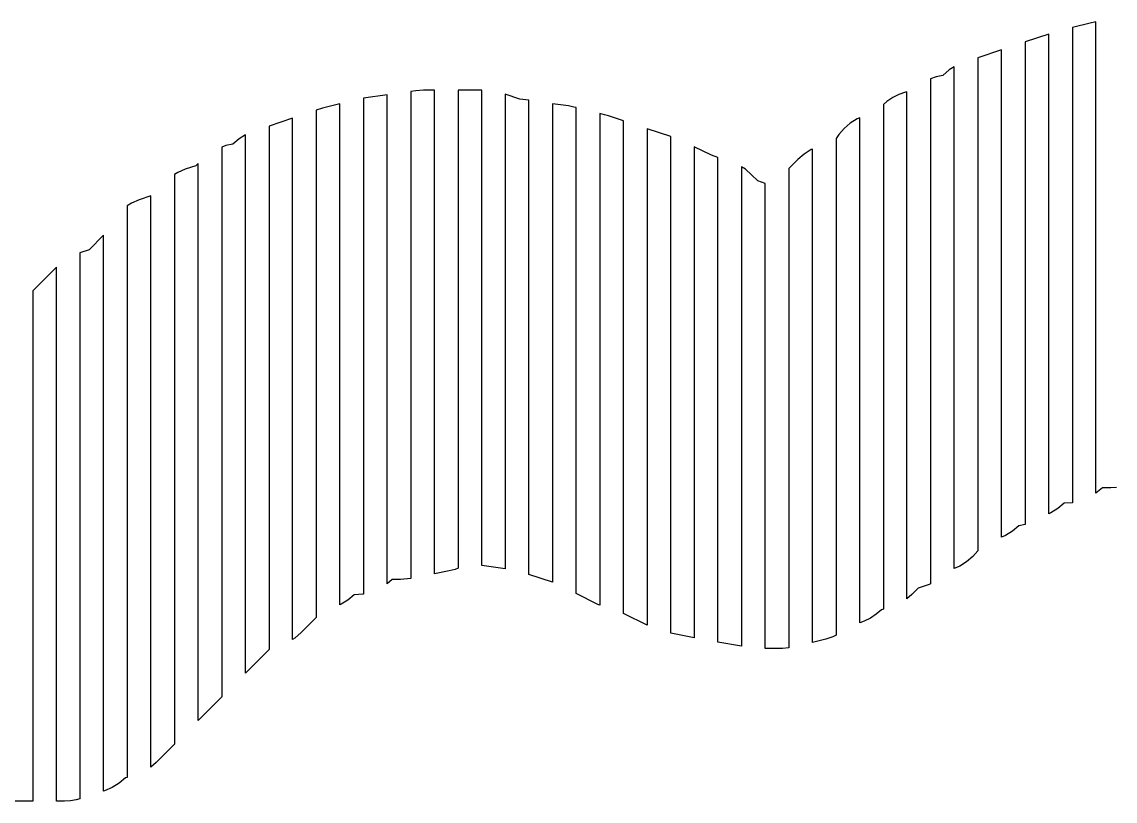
# Model space of a CAD drawing. Header units: metres. Extents: x -6 to 1890, y -8 to 898.
# Drawn here: x 363.7 to 548.8, y 59.4 to 191.3 of the extents above; entities that cross this region are included whole.
import ezdxf

# ---------------------------------------------------------------- set-up
doc = ezdxf.new("R2010")
doc.units = ezdxf.units.M
doc.layers.add('PASSADAS_COMPLETAS', color=1, linetype='CONTINUOUS')
doc.layers.add('PECAS_2D', color=3, linetype='CONTINUOUS')

msp = doc.modelspace()

# ---------------------------------------------------------------- linework, layer by layer
at = {"layer": 'PASSADAS_COMPLETAS'}
msp.add_lwpolyline([(549.039, 112.456), (548.065, 112.404), (546.663, 112.404), (545.578, 111.501), (545.578, 115.361), (545.578, 116.648), (545.578, 117.935), (545.578, 119.222), (545.578, 120.509), (545.578, 121.795), (545.578, 159.113), (545.578, 160.4), (545.578, 161.686), (545.578, 162.973), (545.578, 165.547), (545.578, 168.121), (545.578, 170.694), (545.578, 173.268), (545.578, 175.841), (545.578, 178.415), (545.578, 179.702), (545.578, 180.989), (545.578, 182.275), (545.578, 183.562), (545.578, 184.849), (545.578, 191.283), (544.566, 191.085), (541.578, 190.338), (541.578, 183.852), (541.578, 182.555), (541.578, 181.258), (541.578, 178.664), (541.578, 176.07), (541.578, 174.772), (541.578, 172.178), (541.578, 169.584), (541.578, 166.99), (541.578, 164.395), (541.578, 161.801), (541.578, 160.504), (541.578, 159.207), (541.578, 157.91), (541.578, 156.613), (541.578, 121.59), (541.578, 120.293), (541.578, 118.996), (541.578, 117.699), (541.578, 116.401), (541.578, 115.104), (541.578, 113.807), (541.578, 109.916), (540.2, 109.819), (539.121, 108.918), (537.916, 108.194), (537.578, 108.025), (537.578, 111.891), (537.578, 113.18), (537.578, 114.469), (537.578, 115.757), (537.578, 117.046), (537.578, 118.335), (537.578, 119.624), (537.578, 155.708), (537.578, 156.997), (537.578, 158.285), (537.578, 159.574), (537.578, 160.863), (537.578, 163.44), (537.578, 166.018), (537.578, 168.595), (537.578, 171.173), (537.578, 173.75), (537.578, 176.328), (537.578, 178.905), (537.578, 181.482), (537.578, 182.771), (537.578, 189.215), (533.578, 187.882), (533.578, 181.402), (533.578, 180.107), (533.578, 178.811), (533.578, 176.219), (533.578, 173.628), (533.578, 171.036), (533.578, 168.444), (533.578, 165.853), (533.578, 163.261), (533.578, 159.374), (533.578, 158.078), (533.578, 156.782), (533.578, 155.486), (533.578, 116.612), (533.578, 115.316), (533.578, 114.02), (533.578, 112.724), (533.578, 111.428), (533.578, 110.133), (533.578, 106.245), (532.526, 106.021), (531.461, 105.109), (530.261, 104.367), (529.578, 104.079), (529.578, 107.945), (529.578, 109.234), (529.578, 110.522), (529.578, 111.811), (529.578, 113.099), (529.578, 114.388), (529.578, 115.677), (529.578, 153.045), (529.578, 154.334), (529.578, 155.622), (529.578, 156.911), (529.578, 158.2), (529.578, 159.488), (529.578, 162.065), (529.578, 164.642), (529.578, 167.22), (529.578, 169.797), (529.578, 172.374), (529.578, 174.951), (529.578, 177.528), (529.578, 178.817), (529.578, 180.105), (529.578, 186.548), (525.578, 185.215), (525.578, 178.697), (525.578, 177.393), (525.578, 176.089), (525.578, 174.786), (525.578, 172.178), (525.578, 169.571), (525.578, 166.964), (525.578, 164.357), (525.578, 161.749), (525.578, 159.142), (525.578, 157.838), (525.578, 156.535), (525.578, 155.231), (525.578, 153.927), (525.578, 152.624), (525.578, 113.514), (525.578, 112.211), (525.578, 110.907), (525.578, 109.603), (525.578, 108.3), (525.578, 106.996), (525.578, 101.782), (524.713, 100.794), (523.667, 99.911), (522.507, 99.198), (521.578, 98.802), (521.578, 103.946), (521.578, 105.232), (521.578, 106.517), (521.578, 107.803), (521.578, 109.089), (521.578, 110.375), (521.578, 150.237), (521.578, 151.523), (521.578, 152.809), (521.578, 154.095), (521.578, 155.381), (521.578, 156.667), (521.578, 159.238), (521.578, 161.81), (521.578, 164.382), (521.578, 166.954), (521.578, 169.525), (521.578, 170.811), (521.578, 173.383), (521.578, 175.955), (521.578, 177.241), (521.578, 183.67), (520.721, 183.14), (519.647, 182.219), (518.508, 181.983), (517.578, 181.661), (517.578, 175.184), (517.578, 173.889), (517.578, 172.593), (517.578, 170.003), (517.578, 167.412), (517.578, 164.821), (517.578, 162.23), (517.578, 159.64), (517.578, 157.049), (517.578, 154.458), (517.578, 153.163), (517.578, 151.867), (517.578, 150.572), (517.578, 149.277), (517.578, 147.981), (517.578, 107.824), (517.578, 106.529), (517.578, 105.234), (517.578, 103.938), (517.578, 102.643), (517.578, 101.348), (517.578, 96.166), (517.335, 96.067), (515.495, 95.454), (514.429, 94.388), (513.578, 93.639), (513.578, 98.839), (513.578, 100.139), (513.578, 101.44), (513.578, 102.74), (513.578, 104.04), (513.578, 105.34), (513.578, 145.644), (513.578, 146.944), (513.578, 148.244), (513.578, 149.544), (513.578, 150.845), (513.578, 152.145), (513.578, 154.745), (513.578, 157.345), (513.578, 159.945), (513.578, 162.546), (513.578, 165.146), (513.578, 167.746), (513.578, 170.346), (513.578, 171.647), (513.578, 172.947), (513.578, 179.447), (513.337, 179.397), (512.224, 179.012), (511.166, 178.484), (510.189, 177.826), (509.578, 177.289), (509.578, 170.818), (509.578, 169.524), (509.578, 168.23), (509.578, 165.642), (509.578, 163.053), (509.578, 160.465), (509.578, 157.877), (509.578, 155.289), (509.578, 152.7), (509.578, 150.112), (509.578, 148.818), (509.578, 147.524), (509.578, 146.23), (509.578, 144.935), (509.578, 143.641), (509.578, 102.229), (509.578, 100.935), (509.578, 99.641), (509.578, 98.347), (509.578, 97.053), (509.578, 95.758), (509.578, 91.876), (509.259, 91.802), (508.385, 91.034), (507.408, 90.376), (506.35, 89.848), (505.578, 89.581), (505.578, 93.465), (505.578, 94.76), (505.578, 96.054), (505.578, 97.349), (505.578, 98.644), (505.578, 99.938), (505.578, 140.074), (505.578, 141.369), (505.578, 142.663), (505.578, 143.958), (505.578, 145.253), (505.578, 146.547), (505.578, 147.842), (505.578, 150.431), (505.578, 153.021), (505.578, 155.61), (505.578, 158.2), (505.578, 160.789), (505.578, 163.378), (505.578, 164.673), (505.578, 165.968), (505.578, 167.262), (505.578, 168.557), (505.578, 175.031), (505.163, 174.857), (503.988, 174.143), (502.928, 173.255), (502.02, 172.223), (501.578, 171.535), (501.578, 165.068), (501.578, 163.775), (501.578, 162.482), (501.578, 159.895), (501.578, 157.308), (501.578, 154.721), (501.578, 152.134), (501.578, 149.548), (501.578, 146.961), (501.578, 144.374), (501.578, 143.081), (501.578, 141.787), (501.578, 140.494), (501.578, 139.2), (501.578, 137.907), (501.578, 99.105), (501.578, 97.812), (501.578, 96.518), (501.578, 95.225), (501.578, 93.932), (501.578, 92.638), (501.578, 91.345), (501.578, 87.465), (501.024, 87.199), (499.861, 86.823), (497.578, 86.253), (497.578, 90.107), (497.578, 91.391), (497.578, 92.676), (497.578, 93.961), (497.578, 95.245), (497.578, 96.53), (497.578, 135.069), (497.578, 136.354), (497.578, 137.638), (497.578, 138.923), (497.578, 140.208), (497.578, 141.492), (497.578, 144.062), (497.578, 146.631), (497.578, 149.2), (497.578, 151.77), (497.578, 154.339), (497.578, 156.908), (497.578, 158.193), (497.578, 159.477), (497.578, 160.762), (497.578, 162.047), (497.578, 169.755), (497.362, 169.663), (496.162, 168.922), (495.097, 168.01), (493.578, 166.491), (493.578, 158.761), (493.578, 157.473), (493.578, 156.184), (493.578, 154.896), (493.578, 152.319), (493.578, 149.743), (493.578, 147.166), (493.578, 144.589), (493.578, 142.013), (493.578, 139.436), (493.578, 138.148), (493.578, 136.859), (493.578, 135.571), (493.578, 132.994), (493.578, 96.921), (493.578, 95.633), (493.578, 94.345), (493.578, 93.056), (493.578, 91.768), (493.578, 90.48), (493.578, 89.191), (493.578, 85.326), (492.483, 85.259), (489.578, 85.259), (489.578, 89.129), (489.578, 90.419), (489.578, 91.709), (489.578, 92.999), (489.578, 94.289), (489.578, 95.579), (489.578, 130.409), (489.578, 131.699), (489.578, 132.989), (489.578, 134.279), (489.578, 135.569), (489.578, 136.859), (489.578, 139.439), (489.578, 142.019), (489.578, 144.599), (489.578, 151.049), (489.578, 152.339), (489.578, 153.629), (489.578, 156.209), (489.578, 157.499), (489.578, 163.949), (488.35, 164.358), (487.284, 165.424), (486.219, 166.337), (485.578, 166.733), (485.578, 160.297), (485.578, 159.01), (485.578, 156.435), (485.578, 153.861), (485.578, 151.286), (485.578, 148.712), (485.578, 146.137), (485.578, 143.563), (485.578, 140.989), (485.578, 135.84), (485.578, 134.552), (485.578, 133.265), (485.578, 131.978), (485.578, 130.691), (485.578, 129.404), (485.578, 94.649), (485.578, 93.361), (485.578, 92.074), (485.578, 90.787), (485.578, 89.5), (485.578, 88.213), (485.578, 85.638), (481.578, 86.305), (481.578, 88.909), (481.578, 90.211), (481.578, 91.513), (481.578, 92.816), (481.578, 94.118), (481.578, 96.722), (481.578, 131.879), (481.578, 133.182), (481.578, 134.484), (481.578, 135.786), (481.578, 137.088), (481.578, 139.692), (481.578, 142.296), (481.578, 144.901), (481.578, 147.505), (481.578, 150.109), (481.578, 152.714), (481.578, 155.318), (481.578, 157.922), (481.578, 160.526), (481.578, 161.828), (481.578, 168.339), (480.463, 168.711), (477.578, 170.153), (477.578, 163.659), (477.578, 162.36), (477.578, 159.762), (477.578, 157.165), (477.578, 154.567), (477.578, 151.969), (477.578, 149.371), (477.578, 146.774), (477.578, 144.176), (477.578, 141.578), (477.578, 138.981), (477.578, 137.682), (477.578, 136.383), (477.578, 135.084), (477.578, 133.785), (477.578, 132.486), (477.578, 96.118), (477.578, 94.819), (477.578, 93.52), (477.578, 92.221), (477.578, 90.922), (477.578, 89.624), (477.578, 87.026), (473.578, 87.826), (473.578, 90.412), (473.578, 91.705), (473.578, 92.998), (473.578, 94.291), (473.578, 95.584), (473.578, 96.877), (473.578, 135.665), (473.578, 136.958), (473.578, 138.251), (473.578, 139.544), (473.578, 140.837), (473.578, 143.423), (473.578, 146.009), (473.578, 148.594), (473.578, 151.18), (473.578, 153.766), (473.578, 156.352), (473.578, 158.938), (473.578, 161.524), (473.578, 164.11), (473.578, 165.403), (473.578, 166.696), (473.578, 171.868), (469.578, 173.201), (469.578, 168.03), (469.578, 166.737), (469.578, 164.152), (469.578, 161.566), (469.578, 158.981), (469.578, 156.396), (469.578, 153.81), (469.578, 151.225), (469.578, 148.639), (469.578, 146.054), (469.578, 143.468), (469.578, 142.176), (469.578, 140.883), (469.578, 139.59), (469.578, 138.298), (469.578, 137.005), (469.578, 98.224), (469.578, 96.931), (469.578, 95.638), (469.578, 94.345), (469.578, 93.053), (469.578, 91.76), (469.578, 89.175), (465.725, 91.101), (465.578, 91.15), (465.578, 93.756), (465.578, 95.059), (465.578, 96.362), (465.578, 97.664), (465.578, 98.967), (465.578, 100.27), (465.578, 101.573), (465.578, 139.357), (465.578, 140.659), (465.578, 141.962), (465.578, 143.265), (465.578, 145.871), (465.578, 148.477), (465.578, 151.082), (465.578, 153.688), (465.578, 156.294), (465.578, 158.9), (465.578, 161.505), (465.578, 164.111), (465.578, 166.717), (465.578, 168.02), (465.578, 169.323), (465.578, 174.534), (463.046, 175.378), (462.375, 175.574), (461.578, 175.773), (461.578, 170.572), (461.578, 169.271), (461.578, 166.671), (461.578, 164.07), (461.578, 161.47), (461.578, 158.869), (461.578, 156.269), (461.578, 153.668), (461.578, 151.068), (461.578, 148.467), (461.578, 145.866), (461.578, 144.566), (461.578, 143.266), (461.578, 141.966), (461.578, 140.665), (461.578, 102.957), (461.578, 101.657), (461.578, 100.356), (461.578, 99.056), (461.578, 97.756), (461.578, 96.456), (461.578, 95.155), (461.578, 92.555), (461.269, 92.683), (457.578, 94.528), (457.578, 97.098), (457.578, 98.383), (457.578, 99.669), (457.578, 100.954), (457.578, 102.239), (457.578, 103.524), (457.578, 104.809), (457.578, 106.094), (457.578, 142.076), (457.578, 143.361), (457.578, 144.646), (457.578, 145.931), (457.578, 148.501), (457.578, 151.071), (457.578, 153.642), (457.578, 157.497), (457.578, 160.067), (457.578, 162.637), (457.578, 165.207), (457.578, 167.777), (457.578, 170.348), (457.578, 171.633), (457.578, 176.773), (457.204, 176.866), (456.284, 177.046), (453.578, 177.433), (453.578, 172.291), (453.578, 171.005), (453.578, 168.434), (453.578, 165.863), (453.578, 163.292), (453.578, 160.721), (453.578, 158.15), (453.578, 155.579), (453.578, 153.007), (453.578, 150.436), (453.578, 147.865), (453.578, 146.58), (453.578, 145.294), (453.578, 144.008), (453.578, 141.437), (453.578, 106.727), (453.578, 105.442), (453.578, 104.156), (453.578, 102.87), (453.578, 101.585), (453.578, 100.299), (453.578, 99.014), (453.578, 96.443), (449.578, 97.776), (449.578, 100.364), (449.578, 101.658), (449.578, 102.952), (449.578, 104.246), (449.578, 105.54), (449.578, 106.834), (449.578, 108.128), (449.578, 143.066), (449.578, 144.36), (449.578, 145.654), (449.578, 146.948), (449.578, 148.242), (449.578, 150.83), (449.578, 153.418), (449.578, 156.006), (449.578, 158.594), (449.578, 161.182), (449.578, 163.77), (449.578, 166.358), (449.578, 168.946), (449.578, 171.534), (449.578, 172.828), (449.578, 178.005), (448.048, 178.223), (445.578, 179.047), (445.578, 173.863), (445.578, 172.567), (445.578, 169.975), (445.578, 167.383), (445.578, 164.791), (445.578, 162.2), (445.578, 159.608), (445.578, 157.016), (445.578, 154.424), (445.578, 151.832), (445.578, 149.24), (445.578, 147.945), (445.578, 146.649), (445.578, 145.353), (445.578, 144.057), (445.578, 142.761), (445.578, 107.771), (445.578, 106.475), (445.578, 105.179), (445.578, 103.884), (445.578, 102.588), (445.578, 101.292), (445.578, 98.7), (441.578, 99.271), (441.578, 101.867), (441.578, 103.164), (441.578, 104.462), (441.578, 105.759), (441.578, 107.057), (441.578, 108.355), (441.578, 144.688), (441.578, 145.985), (441.578, 147.283), (441.578, 148.581), (441.578, 151.176), (441.578, 153.771), (441.578, 156.366), (441.578, 158.961), (441.578, 161.557), (441.578, 164.152), (441.578, 166.747), (441.578, 169.342), (441.578, 171.937), (441.578, 173.235), (441.578, 179.723), (437.578, 179.723), (437.578, 173.301), (437.578, 172.017), (437.578, 169.448), (437.578, 166.879), (437.578, 164.31), (437.578, 161.742), (437.578, 159.173), (437.578, 156.604), (437.578, 154.035), (437.578, 151.466), (437.578, 148.898), (437.578, 147.613), (437.578, 146.329), (437.578, 145.044), (437.578, 143.76), (437.578, 109.081), (437.578, 107.797), (437.578, 106.512), (437.578, 105.228), (437.578, 103.944), (437.578, 102.659), (437.578, 98.806), (437.103, 98.623), (436.1, 98.362), (433.578, 97.858), (433.578, 101.756), (433.578, 103.055), (433.578, 104.355), (433.578, 105.654), (433.578, 106.954), (433.578, 108.253), (433.578, 144.638), (433.578, 145.937), (433.578, 147.237), (433.578, 148.536), (433.578, 151.135), (433.578, 153.734), (433.578, 156.333), (433.578, 158.932), (433.578, 161.531), (433.578, 164.13), (433.578, 166.729), (433.578, 169.328), (433.578, 171.926), (433.578, 173.226), (433.578, 179.723), (431.73, 179.723), (430.444, 179.632), (429.578, 179.508), (429.578, 173.067), (429.578, 171.779), (429.578, 169.202), (429.578, 166.626), (429.578, 164.05), (429.578, 161.473), (429.578, 157.609), (429.578, 155.032), (429.578, 152.456), (429.578, 149.88), (429.578, 147.303), (429.578, 146.015), (429.578, 144.727), (429.578, 143.439), (429.578, 107.369), (429.578, 106.081), (429.578, 104.793), (429.578, 103.504), (429.578, 102.216), (429.578, 100.928), (429.578, 97.063), (427.853, 96.893), (426.451, 96.893), (425.578, 96.163), (425.578, 100.043), (425.578, 101.336), (425.578, 102.63), (425.578, 103.923), (425.578, 105.216), (425.578, 106.51), (425.578, 142.723), (425.578, 144.016), (425.578, 145.31), (425.578, 146.603), (425.578, 147.896), (425.578, 150.483), (425.578, 153.07), (425.578, 155.657), (425.578, 158.243), (425.578, 160.83), (425.578, 163.417), (425.578, 166.003), (425.578, 168.59), (425.578, 171.177), (425.578, 172.47), (425.578, 178.937), (421.578, 178.365), (421.578, 171.909), (421.578, 170.618), (421.578, 168.035), (421.578, 165.453), (421.578, 162.871), (421.578, 160.288), (421.578, 157.706), (421.578, 155.123), (421.578, 152.541), (421.578, 149.958), (421.578, 147.376), (421.578, 146.085), (421.578, 144.794), (421.578, 143.502), (421.578, 142.211), (421.578, 104.766), (421.578, 103.475), (421.578, 102.183), (421.578, 100.892), (421.578, 99.601), (421.578, 98.31), (421.578, 94.436), (421.481, 94.413), (419.987, 94.307), (418.942, 93.431), (417.77, 92.717), (417.578, 92.636), (417.578, 96.491), (417.578, 97.775), (417.578, 99.06), (417.578, 100.345), (417.578, 101.63), (417.578, 102.915), (417.578, 104.199), (417.578, 141.459), (417.578, 142.744), (417.578, 144.029), (417.578, 145.314), (417.578, 146.599), (417.578, 149.168), (417.578, 153.023), (417.578, 155.593), (417.578, 158.162), (417.578, 160.732), (417.578, 163.301), (417.578, 165.871), (417.578, 168.441), (417.578, 169.726), (417.578, 171.01), (417.578, 177.435), (415.305, 176.866), (414.634, 176.671), (413.578, 176.319), (413.578, 169.816), (413.578, 168.516), (413.578, 165.914), (413.578, 163.313), (413.578, 160.712), (413.578, 158.111), (413.578, 155.51), (413.578, 152.909), (413.578, 150.308), (413.578, 147.707), (413.578, 145.106), (413.578, 143.805), (413.578, 142.504), (413.578, 141.204), (413.578, 139.903), (413.578, 102.187), (413.578, 100.887), (413.578, 99.586), (413.578, 98.286), (413.578, 96.985), (413.578, 95.684), (413.578, 90.482), (411.02, 87.924), (409.955, 87.012), (409.578, 86.779), (409.578, 91.968), (409.578, 93.265), (409.578, 94.562), (409.578, 95.859), (409.578, 97.156), (409.578, 98.453), (409.578, 138.665), (409.578, 139.962), (409.578, 141.26), (409.578, 142.557), (409.578, 143.854), (409.578, 146.448), (409.578, 149.043), (409.578, 151.637), (409.578, 154.231), (409.578, 156.825), (409.578, 159.42), (409.578, 162.014), (409.578, 164.608), (409.578, 167.203), (409.578, 168.5), (409.578, 174.986), (405.578, 173.652), (405.578, 167.139), (405.578, 165.836), (405.578, 163.231), (405.578, 160.625), (405.578, 158.02), (405.578, 155.414), (405.578, 152.809), (405.578, 150.203), (405.578, 147.598), (405.578, 144.992), (405.578, 142.387), (405.578, 141.084), (405.578, 139.782), (405.578, 138.479), (405.578, 137.176), (405.578, 135.873), (405.578, 96.792), (405.578, 95.489), (405.578, 94.186), (405.578, 92.884), (405.578, 91.581), (405.578, 90.278), (405.578, 88.976), (405.578, 85.067), (401.578, 81.067), (401.578, 86.273), (401.578, 87.575), (401.578, 88.876), (401.578, 90.177), (401.578, 91.479), (401.578, 92.78), (401.578, 94.082), (401.578, 135.728), (401.578, 137.029), (401.578, 138.331), (401.578, 139.632), (401.578, 140.933), (401.578, 143.536), (401.578, 146.139), (401.578, 148.742), (401.578, 151.345), (401.578, 153.948), (401.578, 156.551), (401.578, 159.154), (401.578, 161.756), (401.578, 164.359), (401.578, 165.661), (401.578, 172.168), (400.508, 171.507), (399.434, 170.585), (398.295, 170.349), (397.578, 170.101), (397.578, 163.64), (397.578, 162.348), (397.578, 159.764), (397.578, 157.18), (397.578, 154.595), (397.578, 152.011), (397.578, 149.427), (397.578, 146.843), (397.578, 144.258), (397.578, 141.674), (397.578, 139.09), (397.578, 137.798), (397.578, 136.506), (397.578, 135.213), (397.578, 133.921), (397.578, 132.629), (397.578, 89.989), (397.578, 88.697), (397.578, 87.404), (397.578, 86.112), (397.578, 84.82), (397.578, 83.528), (397.578, 82.236), (397.578, 77.067), (393.578, 73.067), (393.578, 78.232), (393.578, 79.523), (393.578, 80.814), (393.578, 82.105), (393.578, 83.396), (393.578, 84.687), (393.578, 85.978), (393.578, 131.165), (393.578, 132.456), (393.578, 133.747), (393.578, 135.038), (393.578, 136.329), (393.578, 138.911), (393.578, 141.493), (393.578, 144.075), (393.578, 147.949), (393.578, 150.531), (393.578, 153.113), (393.578, 155.695), (393.578, 158.277), (393.578, 159.568), (393.578, 160.859), (393.578, 167.314), (393.207, 166.943), (391.367, 166.33), (390.12, 165.809), (389.578, 165.479), (389.578, 157.766), (389.578, 156.481), (389.578, 153.91), (389.578, 151.339), (389.578, 148.768), (389.578, 146.197), (389.578, 143.626), (389.578, 141.055), (389.578, 138.484), (389.578, 135.913), (389.578, 134.627), (389.578, 133.342), (389.578, 132.056), (389.578, 130.771), (389.578, 129.485), (389.578, 128.2), (389.578, 81.922), (389.578, 80.637), (389.578, 79.351), (389.578, 78.066), (389.578, 76.78), (389.578, 75.495), (389.578, 74.209), (389.578, 69.067), (386.461, 65.95), (385.578, 65.176), (385.578, 70.33), (385.578, 71.618), (385.578, 72.907), (385.578, 74.195), (385.578, 75.484), (385.578, 76.772), (385.578, 124.448), (385.578, 125.736), (385.578, 127.025), (385.578, 128.313), (385.578, 129.602), (385.578, 130.89), (385.578, 132.179), (385.578, 134.756), (385.578, 137.333), (385.578, 139.91), (385.578, 142.487), (385.578, 145.064), (385.578, 147.641), (385.578, 150.218), (385.578, 152.795), (385.578, 154.084), (385.578, 155.373), (385.578, 161.815), (383.611, 161.16), (382.312, 160.611), (381.578, 160.155), (381.578, 152.417), (381.578, 151.128), (381.578, 148.548), (381.578, 145.969), (381.578, 143.39), (381.578, 140.811), (381.578, 138.231), (381.578, 135.652), (381.578, 133.073), (381.578, 130.493), (381.578, 129.204), (381.578, 127.914), (381.578, 126.625), (381.578, 125.335), (381.578, 124.045), (381.578, 122.756), (381.578, 121.466), (381.578, 75.039), (381.578, 73.749), (381.578, 72.46), (381.578, 71.17), (381.578, 69.88), (381.578, 68.591), (381.578, 67.301), (381.578, 63.432), (381.29, 63.365), (380.225, 62.453), (379.025, 61.711), (377.733, 61.167), (377.578, 61.115), (377.578, 66.27), (377.578, 67.558), (377.578, 68.847), (377.578, 70.136), (377.578, 71.425), (377.578, 117.819), (377.578, 119.108), (377.578, 120.396), (377.578, 121.685), (377.578, 122.974), (377.578, 124.263), (377.578, 125.551), (377.578, 128.129), (377.578, 130.706), (377.578, 133.284), (377.578, 135.861), (377.578, 138.439), (377.578, 141.016), (377.578, 143.594), (377.578, 146.171), (377.578, 147.46), (377.578, 148.749), (377.578, 155.192), (375.11, 152.725), (373.578, 152.214), (373.578, 144.404), (373.578, 143.102), (373.578, 140.499), (373.578, 137.896), (373.578, 135.293), (373.578, 132.689), (373.578, 130.086), (373.578, 127.483), (373.578, 124.879), (373.578, 122.276), (373.578, 120.975), (373.578, 119.673), (373.578, 118.371), (373.578, 117.07), (373.578, 115.768), (373.578, 114.466), (373.578, 113.165), (373.578, 70.211), (373.578, 68.909), (373.578, 67.608), (373.578, 66.306), (373.578, 65.004), (373.578, 63.703), (373.578, 59.798), (372.916, 59.616), (371.951, 59.459), (370.978, 59.407), (369.578, 59.407), (369.578, 63.28), (369.578, 64.571), (369.578, 65.862), (369.578, 67.153), (369.578, 68.444), (369.578, 69.735), (369.578, 109.756), (369.578, 111.047), (369.578, 112.338), (369.578, 113.629), (369.578, 114.92), (369.578, 116.211), (369.578, 117.502), (369.578, 120.084), (369.578, 122.666), (369.578, 125.248), (369.578, 127.83), (369.578, 130.412), (369.578, 132.994), (369.578, 135.576), (369.578, 138.158), (369.578, 139.449), (369.578, 140.74), (369.578, 149.777), (365.578, 145.777), (365.578, 135.465), (365.578, 134.175), (365.578, 131.597), (365.578, 129.019), (365.578, 126.441), (365.578, 123.863), (365.578, 121.284), (365.578, 118.706), (365.578, 116.128), (365.578, 113.55), (365.578, 112.261), (365.578, 110.971), (365.578, 109.682), (365.578, 108.393), (365.578, 107.104), (365.578, 105.815), (365.578, 69.72), (365.578, 68.431), (365.578, 67.142), (365.578, 65.853), (365.578, 64.563), (365.578, 63.274), (365.578, 59.407), (361.578, 59.407)], dxfattribs=at)
at = {"layer": 'PECAS_2D'}
msp.add_lwpolyline([(549.039, 112.456), (548.065, 112.404), (546.663, 112.404), (545.578, 111.501), (545.578, 115.361), (545.578, 116.648), (545.578, 117.935), (545.578, 119.222), (545.578, 120.509), (545.578, 121.795), (545.578, 159.113), (545.578, 160.4), (545.578, 161.686), (545.578, 162.973), (545.578, 165.547), (545.578, 168.121), (545.578, 170.694), (545.578, 173.268), (545.578, 175.841), (545.578, 178.415), (545.578, 179.702), (545.578, 180.989), (545.578, 182.275), (545.578, 183.562), (545.578, 184.849), (545.578, 191.283), (544.566, 191.085), (541.578, 190.338), (541.578, 183.852), (541.578, 182.555), (541.578, 181.258), (541.578, 178.664), (541.578, 176.07), (541.578, 174.772), (541.578, 172.178), (541.578, 169.584), (541.578, 166.99), (541.578, 164.395), (541.578, 161.801), (541.578, 160.504), (541.578, 159.207), (541.578, 157.91), (541.578, 156.613), (541.578, 121.59), (541.578, 120.293), (541.578, 118.996), (541.578, 117.699), (541.578, 116.401), (541.578, 115.104), (541.578, 113.807), (541.578, 109.916), (540.2, 109.819), (539.121, 108.918), (537.916, 108.194), (537.578, 108.025), (537.578, 111.891), (537.578, 113.18), (537.578, 114.469), (537.578, 115.757), (537.578, 117.046), (537.578, 118.335), (537.578, 119.624), (537.578, 155.708), (537.578, 156.997), (537.578, 158.285), (537.578, 159.574), (537.578, 160.863), (537.578, 163.44), (537.578, 166.018), (537.578, 168.595), (537.578, 171.173), (537.578, 173.75), (537.578, 176.328), (537.578, 178.905), (537.578, 181.482), (537.578, 182.771), (537.578, 189.215), (533.578, 187.882), (533.578, 181.402), (533.578, 180.107), (533.578, 178.811), (533.578, 176.219), (533.578, 173.628), (533.578, 171.036), (533.578, 168.444), (533.578, 165.853), (533.578, 163.261), (533.578, 159.374), (533.578, 158.078), (533.578, 156.782), (533.578, 155.486), (533.578, 116.612), (533.578, 115.316), (533.578, 114.02), (533.578, 112.724), (533.578, 111.428), (533.578, 110.133), (533.578, 106.245), (532.526, 106.021), (531.461, 105.109), (530.261, 104.367), (529.578, 104.079), (529.578, 107.945), (529.578, 109.234), (529.578, 110.522), (529.578, 111.811), (529.578, 113.099), (529.578, 114.388), (529.578, 115.677), (529.578, 153.045), (529.578, 154.334), (529.578, 155.622), (529.578, 156.911), (529.578, 158.2), (529.578, 159.488), (529.578, 162.065), (529.578, 164.642), (529.578, 167.22), (529.578, 169.797), (529.578, 172.374), (529.578, 174.951), (529.578, 177.528), (529.578, 178.817), (529.578, 180.105), (529.578, 186.548), (525.578, 185.215), (525.578, 178.697), (525.578, 177.393), (525.578, 176.089), (525.578, 174.786), (525.578, 172.178), (525.578, 169.571), (525.578, 166.964), (525.578, 164.357), (525.578, 161.749), (525.578, 159.142), (525.578, 157.838), (525.578, 156.535), (525.578, 155.231), (525.578, 153.927), (525.578, 152.624), (525.578, 113.514), (525.578, 112.211), (525.578, 110.907), (525.578, 109.603), (525.578, 108.3), (525.578, 106.996), (525.578, 101.782), (524.713, 100.794), (523.667, 99.911), (522.507, 99.198), (521.578, 98.802), (521.578, 103.946), (521.578, 105.232), (521.578, 106.517), (521.578, 107.803), (521.578, 109.089), (521.578, 110.375), (521.578, 150.237), (521.578, 151.523), (521.578, 152.809), (521.578, 154.095), (521.578, 155.381), (521.578, 156.667), (521.578, 159.238), (521.578, 161.81), (521.578, 164.382), (521.578, 166.954), (521.578, 169.525), (521.578, 170.811), (521.578, 173.383), (521.578, 175.955), (521.578, 177.241), (521.578, 183.67), (520.721, 183.14), (519.647, 182.219), (518.508, 181.983), (517.578, 181.661), (517.578, 175.184), (517.578, 173.889), (517.578, 172.593), (517.578, 170.003), (517.578, 167.412), (517.578, 164.821), (517.578, 162.23), (517.578, 159.64), (517.578, 157.049), (517.578, 154.458), (517.578, 153.163), (517.578, 151.867), (517.578, 150.572), (517.578, 149.277), (517.578, 147.981), (517.578, 107.824), (517.578, 106.529), (517.578, 105.234), (517.578, 103.938), (517.578, 102.643), (517.578, 101.348), (517.578, 96.166), (517.335, 96.067), (515.495, 95.454), (514.429, 94.388), (513.578, 93.639), (513.578, 98.839), (513.578, 100.139), (513.578, 101.44), (513.578, 102.74), (513.578, 104.04), (513.578, 105.34), (513.578, 145.644), (513.578, 146.944), (513.578, 148.244), (513.578, 149.544), (513.578, 150.845), (513.578, 152.145), (513.578, 154.745), (513.578, 157.345), (513.578, 159.945), (513.578, 162.546), (513.578, 165.146), (513.578, 167.746), (513.578, 170.346), (513.578, 171.647), (513.578, 172.947), (513.578, 179.447), (513.337, 179.397), (512.224, 179.012), (511.166, 178.484), (510.189, 177.826), (509.578, 177.289), (509.578, 170.818), (509.578, 169.524), (509.578, 168.23), (509.578, 165.642), (509.578, 163.053), (509.578, 160.465), (509.578, 157.877), (509.578, 155.289), (509.578, 152.7), (509.578, 150.112), (509.578, 148.818), (509.578, 147.524), (509.578, 146.23), (509.578, 144.935), (509.578, 143.641), (509.578, 102.229), (509.578, 100.935), (509.578, 99.641), (509.578, 98.347), (509.578, 97.053), (509.578, 95.758), (509.578, 91.876), (509.259, 91.802), (508.385, 91.034), (507.408, 90.376), (506.35, 89.848), (505.578, 89.581), (505.578, 93.465), (505.578, 94.76), (505.578, 96.054), (505.578, 97.349), (505.578, 98.644), (505.578, 99.938), (505.578, 140.074), (505.578, 141.369), (505.578, 142.663), (505.578, 143.958), (505.578, 145.253), (505.578, 146.547), (505.578, 147.842), (505.578, 150.431), (505.578, 153.021), (505.578, 155.61), (505.578, 158.2), (505.578, 160.789), (505.578, 163.378), (505.578, 164.673), (505.578, 165.968), (505.578, 167.262), (505.578, 168.557), (505.578, 175.031), (505.163, 174.857), (503.988, 174.143), (502.928, 173.255), (502.02, 172.223), (501.578, 171.535), (501.578, 165.068), (501.578, 163.775), (501.578, 162.482), (501.578, 159.895), (501.578, 157.308), (501.578, 154.721), (501.578, 152.134), (501.578, 149.548), (501.578, 146.961), (501.578, 144.374), (501.578, 143.081), (501.578, 141.787), (501.578, 140.494), (501.578, 139.2), (501.578, 137.907), (501.578, 99.105), (501.578, 97.812), (501.578, 96.518), (501.578, 95.225), (501.578, 93.932), (501.578, 92.638), (501.578, 91.345), (501.578, 87.465), (501.024, 87.199), (499.861, 86.823), (497.578, 86.253), (497.578, 90.107), (497.578, 91.391), (497.578, 92.676), (497.578, 93.961), (497.578, 95.245), (497.578, 96.53), (497.578, 135.069), (497.578, 136.354), (497.578, 137.638), (497.578, 138.923), (497.578, 140.208), (497.578, 141.492), (497.578, 144.062), (497.578, 146.631), (497.578, 149.2), (497.578, 151.77), (497.578, 154.339), (497.578, 156.908), (497.578, 158.193), (497.578, 159.477), (497.578, 160.762), (497.578, 162.047), (497.578, 169.755), (497.362, 169.663), (496.162, 168.922), (495.097, 168.01), (493.578, 166.491), (493.578, 158.761), (493.578, 157.473), (493.578, 156.184), (493.578, 154.896), (493.578, 152.319), (493.578, 149.743), (493.578, 147.166), (493.578, 144.589), (493.578, 142.013), (493.578, 139.436), (493.578, 138.148), (493.578, 136.859), (493.578, 135.571), (493.578, 132.994), (493.578, 96.921), (493.578, 95.633), (493.578, 94.345), (493.578, 93.056), (493.578, 91.768), (493.578, 90.48), (493.578, 89.191), (493.578, 85.326), (492.483, 85.259), (489.578, 85.259), (489.578, 89.129), (489.578, 90.419), (489.578, 91.709), (489.578, 92.999), (489.578, 94.289), (489.578, 95.579), (489.578, 130.409), (489.578, 131.699), (489.578, 132.989), (489.578, 134.279), (489.578, 135.569), (489.578, 136.859), (489.578, 139.439), (489.578, 142.019), (489.578, 144.599), (489.578, 151.049), (489.578, 152.339), (489.578, 153.629), (489.578, 156.209), (489.578, 157.499), (489.578, 163.949), (488.35, 164.358), (487.284, 165.424), (486.219, 166.337), (485.578, 166.733), (485.578, 160.297), (485.578, 159.01), (485.578, 156.435), (485.578, 153.861), (485.578, 151.286), (485.578, 148.712), (485.578, 146.137), (485.578, 143.563), (485.578, 140.989), (485.578, 135.84), (485.578, 134.552), (485.578, 133.265), (485.578, 131.978), (485.578, 130.691), (485.578, 129.404), (485.578, 94.649), (485.578, 93.361), (485.578, 92.074), (485.578, 90.787), (485.578, 89.5), (485.578, 88.213), (485.578, 85.638), (481.578, 86.305), (481.578, 88.909), (481.578, 90.211), (481.578, 91.513), (481.578, 92.816), (481.578, 94.118), (481.578, 96.722), (481.578, 131.879), (481.578, 133.182), (481.578, 134.484), (481.578, 135.786), (481.578, 137.088), (481.578, 139.692), (481.578, 142.296), (481.578, 144.901), (481.578, 147.505), (481.578, 150.109), (481.578, 152.714), (481.578, 155.318), (481.578, 157.922), (481.578, 160.526), (481.578, 161.828), (481.578, 168.339), (480.463, 168.711), (477.578, 170.153), (477.578, 163.659), (477.578, 162.36), (477.578, 159.762), (477.578, 157.165), (477.578, 154.567), (477.578, 151.969), (477.578, 149.371), (477.578, 146.774), (477.578, 144.176), (477.578, 141.578), (477.578, 138.981), (477.578, 137.682), (477.578, 136.383), (477.578, 135.084), (477.578, 133.785), (477.578, 132.486), (477.578, 96.118), (477.578, 94.819), (477.578, 93.52), (477.578, 92.221), (477.578, 90.922), (477.578, 89.624), (477.578, 87.026), (473.578, 87.826), (473.578, 90.412), (473.578, 91.705), (473.578, 92.998), (473.578, 94.291), (473.578, 95.584), (473.578, 96.877), (473.578, 135.665), (473.578, 136.958), (473.578, 138.251), (473.578, 139.544), (473.578, 140.837), (473.578, 143.423), (473.578, 146.009), (473.578, 148.594), (473.578, 151.18), (473.578, 153.766), (473.578, 156.352), (473.578, 158.938), (473.578, 161.524), (473.578, 164.11), (473.578, 165.403), (473.578, 166.696), (473.578, 171.868), (469.578, 173.201), (469.578, 168.03), (469.578, 166.737), (469.578, 164.152), (469.578, 161.566), (469.578, 158.981), (469.578, 156.396), (469.578, 153.81), (469.578, 151.225), (469.578, 148.639), (469.578, 146.054), (469.578, 143.468), (469.578, 142.176), (469.578, 140.883), (469.578, 139.59), (469.578, 138.298), (469.578, 137.005), (469.578, 98.224), (469.578, 96.931), (469.578, 95.638), (469.578, 94.345), (469.578, 93.053), (469.578, 91.76), (469.578, 89.175), (465.725, 91.101), (465.578, 91.15), (465.578, 93.756), (465.578, 95.059), (465.578, 96.362), (465.578, 97.664), (465.578, 98.967), (465.578, 100.27), (465.578, 101.573), (465.578, 139.357), (465.578, 140.659), (465.578, 141.962), (465.578, 143.265), (465.578, 145.871), (465.578, 148.477), (465.578, 151.082), (465.578, 153.688), (465.578, 156.294), (465.578, 158.9), (465.578, 161.505), (465.578, 164.111), (465.578, 166.717), (465.578, 168.02), (465.578, 169.323), (465.578, 174.534), (463.046, 175.378), (462.375, 175.574), (461.578, 175.773), (461.578, 170.572), (461.578, 169.271), (461.578, 166.671), (461.578, 164.07), (461.578, 161.47), (461.578, 158.869), (461.578, 156.269), (461.578, 153.668), (461.578, 151.068), (461.578, 148.467), (461.578, 145.866), (461.578, 144.566), (461.578, 143.266), (461.578, 141.966), (461.578, 140.665), (461.578, 102.957), (461.578, 101.657), (461.578, 100.356), (461.578, 99.056), (461.578, 97.756), (461.578, 96.456), (461.578, 95.155), (461.578, 92.555), (461.269, 92.683), (457.578, 94.528), (457.578, 97.098), (457.578, 98.383), (457.578, 99.669), (457.578, 100.954), (457.578, 102.239), (457.578, 103.524), (457.578, 104.809), (457.578, 106.094), (457.578, 142.076), (457.578, 143.361), (457.578, 144.646), (457.578, 145.931), (457.578, 148.501), (457.578, 151.071), (457.578, 153.642), (457.578, 157.497), (457.578, 160.067), (457.578, 162.637), (457.578, 165.207), (457.578, 167.777), (457.578, 170.348), (457.578, 171.633), (457.578, 176.773), (457.204, 176.866), (456.284, 177.046), (453.578, 177.433), (453.578, 172.291), (453.578, 171.005), (453.578, 168.434), (453.578, 165.863), (453.578, 163.292), (453.578, 160.721), (453.578, 158.15), (453.578, 155.579), (453.578, 153.007), (453.578, 150.436), (453.578, 147.865), (453.578, 146.58), (453.578, 145.294), (453.578, 144.008), (453.578, 141.437), (453.578, 106.727), (453.578, 105.442), (453.578, 104.156), (453.578, 102.87), (453.578, 101.585), (453.578, 100.299), (453.578, 99.014), (453.578, 96.443), (449.578, 97.776), (449.578, 100.364), (449.578, 101.658), (449.578, 102.952), (449.578, 104.246), (449.578, 105.54), (449.578, 106.834), (449.578, 108.128), (449.578, 143.066), (449.578, 144.36), (449.578, 145.654), (449.578, 146.948), (449.578, 148.242), (449.578, 150.83), (449.578, 153.418), (449.578, 156.006), (449.578, 158.594), (449.578, 161.182), (449.578, 163.77), (449.578, 166.358), (449.578, 168.946), (449.578, 171.534), (449.578, 172.828), (449.578, 178.005), (448.048, 178.223), (445.578, 179.047), (445.578, 173.863), (445.578, 172.567), (445.578, 169.975), (445.578, 167.383), (445.578, 164.791), (445.578, 162.2), (445.578, 159.608), (445.578, 157.016), (445.578, 154.424), (445.578, 151.832), (445.578, 149.24), (445.578, 147.945), (445.578, 146.649), (445.578, 145.353), (445.578, 144.057), (445.578, 142.761), (445.578, 107.771), (445.578, 106.475), (445.578, 105.179), (445.578, 103.884), (445.578, 102.588), (445.578, 101.292), (445.578, 98.7), (441.578, 99.271), (441.578, 101.867), (441.578, 103.164), (441.578, 104.462), (441.578, 105.759), (441.578, 107.057), (441.578, 108.355), (441.578, 144.688), (441.578, 145.985), (441.578, 147.283), (441.578, 148.581), (441.578, 151.176), (441.578, 153.771), (441.578, 156.366), (441.578, 158.961), (441.578, 161.557), (441.578, 164.152), (441.578, 166.747), (441.578, 169.342), (441.578, 171.937), (441.578, 173.235), (441.578, 179.723), (437.578, 179.723), (437.578, 173.301), (437.578, 172.017), (437.578, 169.448), (437.578, 166.879), (437.578, 164.31), (437.578, 161.742), (437.578, 159.173), (437.578, 156.604), (437.578, 154.035), (437.578, 151.466), (437.578, 148.898), (437.578, 147.613), (437.578, 146.329), (437.578, 145.044), (437.578, 143.76), (437.578, 109.081), (437.578, 107.797), (437.578, 106.512), (437.578, 105.228), (437.578, 103.944), (437.578, 102.659), (437.578, 98.806), (437.103, 98.623), (436.1, 98.362), (433.578, 97.858), (433.578, 101.756), (433.578, 103.055), (433.578, 104.355), (433.578, 105.654), (433.578, 106.954), (433.578, 108.253), (433.578, 144.638), (433.578, 145.937), (433.578, 147.237), (433.578, 148.536), (433.578, 151.135), (433.578, 153.734), (433.578, 156.333), (433.578, 158.932), (433.578, 161.531), (433.578, 164.13), (433.578, 166.729), (433.578, 169.328), (433.578, 171.926), (433.578, 173.226), (433.578, 179.723), (431.73, 179.723), (430.444, 179.632), (429.578, 179.508), (429.578, 173.067), (429.578, 171.779), (429.578, 169.202), (429.578, 166.626), (429.578, 164.05), (429.578, 161.473), (429.578, 157.609), (429.578, 155.032), (429.578, 152.456), (429.578, 149.88), (429.578, 147.303), (429.578, 146.015), (429.578, 144.727), (429.578, 143.439), (429.578, 107.369), (429.578, 106.081), (429.578, 104.793), (429.578, 103.504), (429.578, 102.216), (429.578, 100.928), (429.578, 97.063), (427.853, 96.893), (426.451, 96.893), (425.578, 96.163), (425.578, 100.043), (425.578, 101.336), (425.578, 102.63), (425.578, 103.923), (425.578, 105.216), (425.578, 106.51), (425.578, 142.723), (425.578, 144.016), (425.578, 145.31), (425.578, 146.603), (425.578, 147.896), (425.578, 150.483), (425.578, 153.07), (425.578, 155.657), (425.578, 158.243), (425.578, 160.83), (425.578, 163.417), (425.578, 166.003), (425.578, 168.59), (425.578, 171.177), (425.578, 172.47), (425.578, 178.937), (421.578, 178.365), (421.578, 171.909), (421.578, 170.618), (421.578, 168.035), (421.578, 165.453), (421.578, 162.871), (421.578, 160.288), (421.578, 157.706), (421.578, 155.123), (421.578, 152.541), (421.578, 149.958), (421.578, 147.376), (421.578, 146.085), (421.578, 144.794), (421.578, 143.502), (421.578, 142.211), (421.578, 104.766), (421.578, 103.475), (421.578, 102.183), (421.578, 100.892), (421.578, 99.601), (421.578, 98.31), (421.578, 94.436), (421.481, 94.413), (419.987, 94.307), (418.942, 93.431), (417.77, 92.717), (417.578, 92.636), (417.578, 96.491), (417.578, 97.775), (417.578, 99.06), (417.578, 100.345), (417.578, 101.63), (417.578, 102.915), (417.578, 104.199), (417.578, 141.459), (417.578, 142.744), (417.578, 144.029), (417.578, 145.314), (417.578, 146.599), (417.578, 149.168), (417.578, 153.023), (417.578, 155.593), (417.578, 158.162), (417.578, 160.732), (417.578, 163.301), (417.578, 165.871), (417.578, 168.441), (417.578, 169.726), (417.578, 171.01), (417.578, 177.435), (415.305, 176.866), (414.634, 176.671), (413.578, 176.319), (413.578, 169.816), (413.578, 168.516), (413.578, 165.914), (413.578, 163.313), (413.578, 160.712), (413.578, 158.111), (413.578, 155.51), (413.578, 152.909), (413.578, 150.308), (413.578, 147.707), (413.578, 145.106), (413.578, 143.805), (413.578, 142.504), (413.578, 141.204), (413.578, 139.903), (413.578, 102.187), (413.578, 100.887), (413.578, 99.586), (413.578, 98.286), (413.578, 96.985), (413.578, 95.684), (413.578, 90.482), (411.02, 87.924), (409.955, 87.012), (409.578, 86.779), (409.578, 91.968), (409.578, 93.265), (409.578, 94.562), (409.578, 95.859), (409.578, 97.156), (409.578, 98.453), (409.578, 138.665), (409.578, 139.962), (409.578, 141.26), (409.578, 142.557), (409.578, 143.854), (409.578, 146.448), (409.578, 149.043), (409.578, 151.637), (409.578, 154.231), (409.578, 156.825), (409.578, 159.42), (409.578, 162.014), (409.578, 164.608), (409.578, 167.203), (409.578, 168.5), (409.578, 174.986), (405.578, 173.652), (405.578, 167.139), (405.578, 165.836), (405.578, 163.231), (405.578, 160.625), (405.578, 158.02), (405.578, 155.414), (405.578, 152.809), (405.578, 150.203), (405.578, 147.598), (405.578, 144.992), (405.578, 142.387), (405.578, 141.084), (405.578, 139.782), (405.578, 138.479), (405.578, 137.176), (405.578, 135.873), (405.578, 96.792), (405.578, 95.489), (405.578, 94.186), (405.578, 92.884), (405.578, 91.581), (405.578, 90.278), (405.578, 88.976), (405.578, 85.067), (401.578, 81.067), (401.578, 86.273), (401.578, 87.575), (401.578, 88.876), (401.578, 90.177), (401.578, 91.479), (401.578, 92.78), (401.578, 94.082), (401.578, 135.728), (401.578, 137.029), (401.578, 138.331), (401.578, 139.632), (401.578, 140.933), (401.578, 143.536), (401.578, 146.139), (401.578, 148.742), (401.578, 151.345), (401.578, 153.948), (401.578, 156.551), (401.578, 159.154), (401.578, 161.756), (401.578, 164.359), (401.578, 165.661), (401.578, 172.168), (400.508, 171.507), (399.434, 170.585), (398.295, 170.349), (397.578, 170.101), (397.578, 163.64), (397.578, 162.348), (397.578, 159.764), (397.578, 157.18), (397.578, 154.595), (397.578, 152.011), (397.578, 149.427), (397.578, 146.843), (397.578, 144.258), (397.578, 141.674), (397.578, 139.09), (397.578, 137.798), (397.578, 136.506), (397.578, 135.213), (397.578, 133.921), (397.578, 132.629), (397.578, 89.989), (397.578, 88.697), (397.578, 87.404), (397.578, 86.112), (397.578, 84.82), (397.578, 83.528), (397.578, 82.236), (397.578, 77.067), (393.578, 73.067), (393.578, 78.232), (393.578, 79.523), (393.578, 80.814), (393.578, 82.105), (393.578, 83.396), (393.578, 84.687), (393.578, 85.978), (393.578, 131.165), (393.578, 132.456), (393.578, 133.747), (393.578, 135.038), (393.578, 136.329), (393.578, 138.911), (393.578, 141.493), (393.578, 144.075), (393.578, 147.949), (393.578, 150.531), (393.578, 153.113), (393.578, 155.695), (393.578, 158.277), (393.578, 159.568), (393.578, 160.859), (393.578, 167.314), (393.207, 166.943), (391.367, 166.33), (390.12, 165.809), (389.578, 165.479), (389.578, 157.766), (389.578, 156.481), (389.578, 153.91), (389.578, 151.339), (389.578, 148.768), (389.578, 146.197), (389.578, 143.626), (389.578, 141.055), (389.578, 138.484), (389.578, 135.913), (389.578, 134.627), (389.578, 133.342), (389.578, 132.056), (389.578, 130.771), (389.578, 129.485), (389.578, 128.2), (389.578, 81.922), (389.578, 80.637), (389.578, 79.351), (389.578, 78.066), (389.578, 76.78), (389.578, 75.495), (389.578, 74.209), (389.578, 69.067), (386.461, 65.95), (385.578, 65.176), (385.578, 70.33), (385.578, 71.618), (385.578, 72.907), (385.578, 74.195), (385.578, 75.484), (385.578, 76.772), (385.578, 124.448), (385.578, 125.736), (385.578, 127.025), (385.578, 128.313), (385.578, 129.602), (385.578, 130.89), (385.578, 132.179), (385.578, 134.756), (385.578, 137.333), (385.578, 139.91), (385.578, 142.487), (385.578, 145.064), (385.578, 147.641), (385.578, 150.218), (385.578, 152.795), (385.578, 154.084), (385.578, 155.373), (385.578, 161.815), (383.611, 161.16), (382.312, 160.611), (381.578, 160.155), (381.578, 152.417), (381.578, 151.128), (381.578, 148.548), (381.578, 145.969), (381.578, 143.39), (381.578, 140.811), (381.578, 138.231), (381.578, 135.652), (381.578, 133.073), (381.578, 130.493), (381.578, 129.204), (381.578, 127.914), (381.578, 126.625), (381.578, 125.335), (381.578, 124.045), (381.578, 122.756), (381.578, 121.466), (381.578, 75.039), (381.578, 73.749), (381.578, 72.46), (381.578, 71.17), (381.578, 69.88), (381.578, 68.591), (381.578, 67.301), (381.578, 63.432), (381.29, 63.365), (380.225, 62.453), (379.025, 61.711), (377.733, 61.167), (377.578, 61.115), (377.578, 66.27), (377.578, 67.558), (377.578, 68.847), (377.578, 70.136), (377.578, 71.425), (377.578, 117.819), (377.578, 119.108), (377.578, 120.396), (377.578, 121.685), (377.578, 122.974), (377.578, 124.263), (377.578, 125.551), (377.578, 128.129), (377.578, 130.706), (377.578, 133.284), (377.578, 135.861), (377.578, 138.439), (377.578, 141.016), (377.578, 143.594), (377.578, 146.171), (377.578, 147.46), (377.578, 148.749), (377.578, 155.192), (375.11, 152.725), (373.578, 152.214), (373.578, 144.404), (373.578, 143.102), (373.578, 140.499), (373.578, 137.896), (373.578, 135.293), (373.578, 132.689), (373.578, 130.086), (373.578, 127.483), (373.578, 124.879), (373.578, 122.276), (373.578, 120.975), (373.578, 119.673), (373.578, 118.371), (373.578, 117.07), (373.578, 115.768), (373.578, 114.466), (373.578, 113.165), (373.578, 70.211), (373.578, 68.909), (373.578, 67.608), (373.578, 66.306), (373.578, 65.004), (373.578, 63.703), (373.578, 59.798), (372.916, 59.616), (371.951, 59.459), (370.978, 59.407), (369.578, 59.407), (369.578, 63.28), (369.578, 64.571), (369.578, 65.862), (369.578, 67.153), (369.578, 68.444), (369.578, 69.735), (369.578, 109.756), (369.578, 111.047), (369.578, 112.338), (369.578, 113.629), (369.578, 114.92), (369.578, 116.211), (369.578, 117.502), (369.578, 120.084), (369.578, 122.666), (369.578, 125.248), (369.578, 127.83), (369.578, 130.412), (369.578, 132.994), (369.578, 135.576), (369.578, 138.158), (369.578, 139.449), (369.578, 140.74), (369.578, 149.777), (365.578, 145.777), (365.578, 135.465), (365.578, 134.175), (365.578, 131.597), (365.578, 129.019), (365.578, 126.441), (365.578, 123.863), (365.578, 121.284), (365.578, 118.706), (365.578, 116.128), (365.578, 113.55), (365.578, 112.261), (365.578, 110.971), (365.578, 109.682), (365.578, 108.393), (365.578, 107.104), (365.578, 105.815), (365.578, 69.72), (365.578, 68.431), (365.578, 67.142), (365.578, 65.853), (365.578, 64.563), (365.578, 63.274), (365.578, 59.407), (361.578, 59.407)], dxfattribs=at)

doc.saveas('drawing.dxf')
